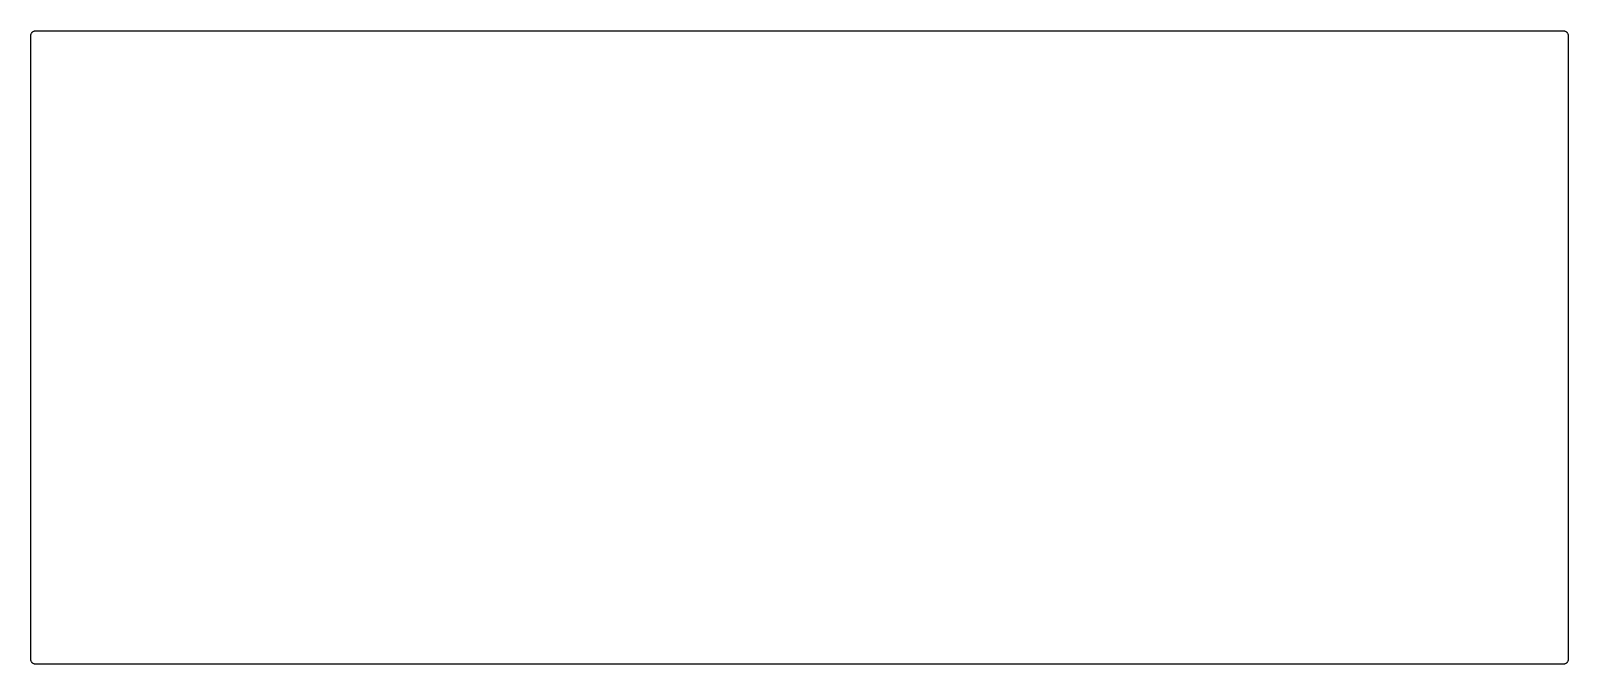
# Model space of a CAD drawing. Extents: x 0 to 19, y 0 to 7.8.
import ezdxf

# ---------------------------------------------------------------- set-up
doc = ezdxf.new("R2010")
doc.units = 0
doc.header["$MEASUREMENT"] = 0
doc.layers.add('BLACK', color=7, linetype='CONTINUOUS')

msp = doc.modelspace()

# ---------------------------------------------------------------- linework, layer by layer
at = {"layer": 'Black'}
for p, q in [((0.002866, 7.77595), (0.00383, 7.78142)), ((0.00383, 7.78142), (0.006606, 7.78623)), ((0.006606, 7.78623), (0.008507, 7.79145)), ((0.008507, 7.79145), (0.012079, 7.79571)), ((0.012079, 7.79571), (0.014856, 7.80052)), ((0.014856, 7.80052), (0.019112, 7.80409)), ((0.019112, 7.80409), (0.022683, 7.80834)), ((0.022683, 7.80834), (0.027493, 7.81112)), ((0.027493, 7.81112), (0.03175, 7.81469)), ((0.03175, 7.81469), (0.036974, 7.81659)), ((0.036974, 7.81659), (0.041782, 7.81937)), ((0.041782, 7.81937), (0.047251, 7.82033)), ((0.047251, 7.82033), (0.052473, 7.82224)), ((0.052473, 7.82224), (0.058028, 7.82224)), ((0.058028, 7.82224), (0.0635, 7.8232)), ((0.0635, 7.8232), (18.9103, 7.8232)), ((18.9103, 7.8232), (18.9158, 7.82224)), ((18.9158, 7.82224), (18.9213, 7.82224)), ((18.9213, 7.82224), (18.9265, 7.82033)), ((18.9265, 7.82033), (18.932, 7.81937)), ((18.932, 7.81937), (18.9368, 7.81659)), ((18.9368, 7.81659), (18.942, 7.81469)), ((18.942, 7.81469), (18.9463, 7.81112)), ((18.9463, 7.81112), (18.9511, 7.80834)), ((18.9511, 7.80834), (18.9547, 7.80409)), ((18.9547, 7.80409), (18.9589, 7.80052)), ((18.9589, 7.80052), (18.9617, 7.79571)), ((18.9617, 7.79571), (18.9653, 7.79145)), ((18.9653, 7.79145), (18.9672, 7.78623)), ((18.9672, 7.78623), (18.97, 7.78142)), ((18.97, 7.78142), (18.9709, 7.77595)), ((0, 7.7597), (0.000965, 7.76517)), ((0, 0.0635), (0, 7.7597)), ((0.000965, 7.77073), (0.002866, 7.77595)), ((0.000965, 7.76517), (0.000965, 7.77073)), ((18.9709, 7.77595), (18.9728, 7.77073)), ((18.9728, 7.77073), (18.9728, 7.76517)), ((18.9728, 7.76517), (18.9738, 7.7597)), ((18.9738, 7.7597), (18.9738, 0.0635)), ((0.000965, 0.058028), (0, 0.0635)), ((0.000965, 0.052473), (0.000965, 0.058028)), ((0.002866, 0.047251), (0.000965, 0.052473)), ((0.00383, 0.041782), (0.002866, 0.047251)), ((0.006606, 0.036974), (0.00383, 0.041782)), ((0.008507, 0.03175), (0.006606, 0.036974)), ((0.012079, 0.027493), (0.008507, 0.03175)), ((0.014856, 0.022683), (0.012079, 0.027493)), ((0.019112, 0.019112), (0.014856, 0.022683)), ((0.022683, 0.014856), (0.019112, 0.019112)), ((0.027493, 0.012079), (0.022683, 0.014856)), ((0.03175, 0.008507), (0.027493, 0.012079)), ((0.036974, 0.006606), (0.03175, 0.008507)), ((0.041782, 0.00383), (0.036974, 0.006606)), ((0.047251, 0.002866), (0.041782, 0.00383)), ((0.052473, 0.000965), (0.047251, 0.002866)), ((0.058028, 0.000965), (0.052473, 0.000965)), ((0.0635, 0), (0.058028, 0.000965)), ((18.9103, 0), (0.0635, 0)), ((18.9158, 0.000965), (18.9103, 0)), ((18.9213, 0.000965), (18.9158, 0.000965)), ((18.9265, 0.002866), (18.9213, 0.000965)), ((18.932, 0.00383), (18.9265, 0.002866)), ((18.9368, 0.006606), (18.932, 0.00383)), ((18.942, 0.008507), (18.9368, 0.006606)), ((18.9463, 0.012079), (18.942, 0.008507)), ((18.9511, 0.014856), (18.9463, 0.012079)), ((18.9547, 0.019112), (18.9511, 0.014856)), ((18.9589, 0.022683), (18.9547, 0.019112)), ((18.9617, 0.027493), (18.9589, 0.022683)), ((18.9653, 0.03175), (18.9617, 0.027493)), ((18.9672, 0.036974), (18.9653, 0.03175)), ((18.97, 0.041782), (18.9672, 0.036974)), ((18.9709, 0.047251), (18.97, 0.041782)), ((18.9728, 0.052473), (18.9709, 0.047251)), ((18.9738, 0.0635), (18.9728, 0.058028)), ((18.9728, 0.058028), (18.9728, 0.052473))]:
    msp.add_line(p, q, dxfattribs=at)

doc.saveas('drawing.dxf')
